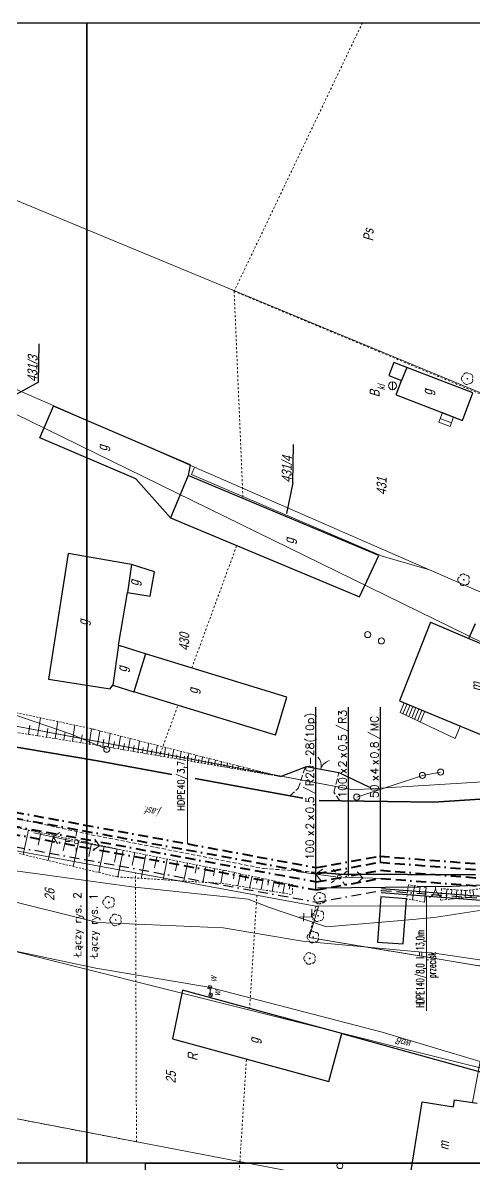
# Model space of a CAD drawing. Header units: millimetres. Extents: x 4848043 to 9699780, y 5827542 to 11659147.
# Drawn here: x 4848644.9 to 4848757.9, y 5829526.9 to 5829812.1 of the extents above; entities that cross this region are included whole.
import ezdxf
from ezdxf.enums import TextEntityAlignment as Align

# ---------------------------------------------------------------- set-up
doc = ezdxf.new("R2010")
doc.units = ezdxf.units.MM
doc.header["$MEASUREMENT"] = 0
for name, pattern in [('0', [0]), ('BORDER', [1.75, 0.5, -0.25, 0.5, -0.25, 0, -0.25]), ('GUZ', [1, 0.5, -0.5]), ('KOC', [2, 1.5, -0.5]), ('KOJ', [0]), ('KOU', [1.5, 1, -0.5]), ('SCH', [0]), ('UPW', [0]), ('WSQ', [0.85, 0.5, -0.35])]:
    doc.linetypes.add(name, pattern=pattern)
doc.layers.get('0').update_dxf_attribs({"lineweight": 18})
for name, color, linetype, lineweight in [('EBTPO_L_6', 9, '0', 18), ('EBUOA_T_1', 251, '0', 25), ('EBUPP_L_3', 6, '0', 25), ('EDZPD_L_0', 251, '0', 18), ('EDZTD_T_0', 7, '0', 25), ('EUZOU_T_0', 251, '0', 18), ('EUZPU_L_4', 251, 'GUZ', 18), ('SDROK_T_0', 250, '0', 18), ('SDRPK_L_0', 7, '0', 35), ('SDRPK_L_1', 7, 'KOU', 18), ('SDRPK_L_2', 251, 'KOC', 18), ('SZAPM_T_0', 251, '0', 18), ('SZOPO_T_0', 251, '0', 18), ('SZZPZ_T_0', 251, '0', 15), ('TEL kable doziemne proj.', 32, 'BORDER', 30), ('TEL rury', 6, 'Continuous', 30), ('TEL rury opis', 6, 'Continuous', 20), ('TES kable doziemne proj.', 4, 'BORDER', 40), ('UEEPA_T_2', 251, '0', 18), ('UKKOA_T_3', 251, '0', 18), ('UKKPA_T_4', 251, '0', 18), ('UKKPA_T_6', 251, '0', 18), ('UKKPOR_L_0', 36, '0', 18), ('UTTPO_L_0', 34, '0', 18), ('UWWOA_T_0', 251, '0', 18), ('UWWOO_T_0', 251, '0', 18), ('UWWPA_T_0', 251, '0', 18), ('UWWPO_L_0', 162, 'UPW', 18), ('WUKPS_L_1', 251, '0', 18), ('WUKPS_L_2', 251, '0', 18)]:
    doc.layers.add(name, color=color, linetype=linetype, lineweight=lineweight)
for name, color, linetype in [('NR-RYS @ 1', 7, 'Continuous'), ('SZOPO_L_0', 251, 'BGS'), ('TES opisy kabli rozdz.', 30, 'Continuous')]:
    doc.layers.add(name, color=color, linetype=linetype)
doc.layers.add('RYS layout', color=7, linetype='Continuous', lineweight=30, plot=False)
doc.styles.add('ROMANS', font='simplex.shx')
doc.styles.add('SIMPLEX', font='simplex.shx', dxfattribs={"width": 0.8, "height": 1.5})
doc.styles.get("Standard").update_dxf_attribs({"font": 'txt', "width": 0.8, "oblique": 15})
doc.linetypes.add('BGS', pattern='A,2.5,[133,ltypeshp.shx,S=0.2,R=0,X=0,Y=0],2.5', length=5)

# ---------------------------------------------------------------- blocks, each defined once
blk = doc.blocks.new('KRZ')
at = {"color": 0}
for p, q in [((0, 1.5), (0, 0)), ((-0.5, 1), (0.5, 1)), ((0, 0), (1, 0))]:
    blk.add_line(p, q, dxfattribs=at)
blk = doc.blocks.new('BGB')
at = {"color": 0}
for centre, start, end in [((-1.5, 0.021), 0, 60.404), ((1.5, 0.021), 120, 180.404)]:
    blk.add_arc(centre, 1.5, start, end, dxfattribs=at)
blk = doc.blocks.new('DLI')
at = {"color": 0}
blk.add_circle((0, 0), 0.045, dxfattribs=at)
for centre, start, end in [((-0.357, 0.116), 102.488, 221.918), ((0, 0.375), 30.487, 149.918), ((0.357, 0.116), -41.514, 77.916), ((-0.22, -0.303), 174.489, 293.916), ((0.22, -0.303), -113.512, 5.915)]:
    blk.add_arc(centre, 0.375, start, end, dxfattribs=at)
blk = doc.blocks.new('SLS')
at = {"color": 0}
blk.add_circle((0, 0), 0.25, dxfattribs=at)
blk.add_circle((0, 0), 0.25, dxfattribs=at)
blk = doc.blocks.new('LAT')
at = {"color": 0}
for p, q in [((-1.24191, 0.008155), (-0.74191, 0.008155)), ((0.00809, 0.758155), (0.00809, 1.258155)), ((0.75809, 0.008155), (1.25809, 0.008155)), ((0.00809, -0.741845), (0.00809, -1.241845))]:
    blk.add_line(p, q, dxfattribs=at)
blk = doc.blocks.new('PNN')
at = {"color": 0}
for p, q in [((0.4395, 0.01539), (5.4395, 0.01539)), ((2.9395, 0.01539), (2.2324, 0.72249)), ((2.9395, 0.01539), (2.2324, -0.69171))]:
    blk.add_line(p, q, dxfattribs=at)
blk = doc.blocks.new('UKK')
at = {"color": 0}
blk.add_circle((0, 0), 0.375, dxfattribs=at)
blk = doc.blocks.new('SZB')
at = {"color": 0}
blk.add_line((-0.49489, -0.000465), (0.50511, -0.000465), dxfattribs=at)
blk.add_circle((0.00511, -0.000465), 0.5, dxfattribs=at)
blk = doc.blocks.new('ZAS')
at = {"color": 0}
for p, q in [((0.2, 0.2), (-0.2, 0.2)), ((-0.2, 0.2), (-0.2, -0.2)), ((0.2, -0.2), (0.2, 0.2)), ((-0.2, -0.2), (0.2, -0.2))]:
    blk.add_line(p, q, dxfattribs=at)
blk.add_circle((0, 0), 0.045, dxfattribs=at)
blk = doc.blocks.new('OB')
at = {"style": 'ROMANS', "width": 0.6}
blk.add_text('l=', height=2, dxfattribs=at).set_placement((9.86, 0.18))
for tag, p in [('OB_TYP', (8.68, 0.18)), ('OB_SW', (11.54, -2.76))]:
    blk.add_attdef(tag, text='', height=2, dxfattribs=at).set_placement(p, align=Align.RIGHT)
blk.add_attdef('OB_DL', (11.91, 0.18), '', height=2, dxfattribs=at)
blk = doc.blocks.new('KB-RZP')
at = {"style": 'SIMPLEX'}
for s, p in [('/', (0.5, 0.39)), ('x', (-4.75, 0.25)), ('x', (-2.78, 0.25))]:
    blk.add_text(s, height=1, dxfattribs=at).set_placement(p)
at = {"style": 'SIMPLEX', "flags": 1}
blk.add_attdef('TYP-KAB', text='', height=0.5, dxfattribs=at).set_placement((-8.41, 0.25), align=Align.RIGHT)
at = {"style": 'SIMPLEX'}
for tag, p in [('POJ-KAB', (-5.16, 0.25)), ('DL-KAB', (0.19, -1.25))]:
    blk.add_attdef(tag, text='', height=1, dxfattribs=at).set_placement(p, align=Align.RIGHT)
for tag, p in [('KONS-KAB', (-3.5, 0.25)), ('SR-ZYL', (-0.85, 0.25)), ('SEP', (0.84, -1.25))]:
    blk.add_attdef(tag, text='', height=1, dxfattribs=at).set_placement(p, align=Align.CENTER)
for tag, p in [('NR-KAB', (1.5, 0.25)), ('DL-MON', (1.5, -1.25))]:
    blk.add_attdef(tag, p, '', height=1, dxfattribs=at)
at = {"style": 'SIMPLEX', "flags": 1}
blk.add_attdef('REJ-SZAF', (7.64, 0.25), '', height=0.5, dxfattribs=at)

msp = doc.modelspace()

# ---------------------------------------------------------------- linework, layer by layer
at = {"layer": 'EBTPO_L_6', "linetype": '0'}
for p, q in [((4848749.92, 5829714.71), (4848748.99, 5829712.33)), ((4848749.92, 5829714.71), (4848752.64, 5829713.66)), ((4848748.99, 5829712.33), (4848751.87, 5829711.22)), ((4848752.17, 5829712.13), (4848749.35, 5829713.22)), ((4848752.64, 5829713.66), (4848751.87, 5829711.22))]:
    msp.add_line(p, q, dxfattribs=at)
at = {"layer": 'EBTPO_L_6', "linetype": 'SCH'}
for p, q in [((4848740.34, 5829642.21), (4848739.3, 5829639.75)), ((4848739.3, 5829639.75), (4848740.34, 5829642.21)), ((4848740.03, 5829639.4), (4848741.07, 5829641.9)), ((4848754.36, 5829636.36), (4848740.34, 5829642.21)), ((4848740.76, 5829639.06), (4848741.81, 5829641.6)), ((4848741.48, 5829638.73), (4848742.54, 5829641.29)), ((4848742.21, 5829638.4), (4848743.28, 5829640.98)), ((4848742.93, 5829638.04), (4848744.03, 5829640.67)), ((4848743.66, 5829637.71), (4848744.77, 5829640.37)), ((4848744.37, 5829637.38), (4848745.5, 5829640.06)), ((4848753.08, 5829633.3), (4848739.3, 5829639.75)), ((4848754.36, 5829636.36), (4848753.08, 5829633.3))]:
    msp.add_line(p, q, dxfattribs=at)
at = {"layer": 'EBUPP_L_3', "linetype": '0'}
for p, q in [((4848737.76, 5829727.21), (4848736.52, 5829723.97)), ((4848740.96, 5829725.99), (4848737.76, 5829727.21)), ((4848740.96, 5829725.99), (4848739.7, 5829722.76)), ((4848757.54, 5829719.64), (4848740.96, 5829725.99)), ((4848736.52, 5829723.97), (4848739.7, 5829722.76)), ((4848738.33, 5829719.16), (4848739.7, 5829722.76)), ((4848738.33, 5829719.16), (4848754.92, 5829712.78)), ((4848754.92, 5829712.78), (4848757.54, 5829719.64)), ((4848649.19, 5829708.43), (4848652.59, 5829716.33)), ((4848686.79, 5829701.64), (4848652.59, 5829716.33)), ((4848673.19, 5829698.12), (4848649.19, 5829708.43)), ((4848686.79, 5829701.64), (4848686.26, 5829699.01)), ((4848681.84, 5829688.44), (4848673.19, 5829698.12)), ((4848686.26, 5829699.01), (4848681.84, 5829688.44)), ((4848734.03, 5829678.99), (4848686.26, 5829699.01)), ((4848681.84, 5829688.44), (4848729.19, 5829668.71)), ((4848656.23, 5829679.48), (4848651.35, 5829648.06)), ((4848672.12, 5829676.73), (4848656.23, 5829679.48)), ((4848729.19, 5829668.71), (4848734.03, 5829678.99)), ((4848672.12, 5829676.73), (4848671.08, 5829669.77)), ((4848677.83, 5829674.89), (4848672.12, 5829676.73)), ((4848676.8, 5829668.83), (4848677.83, 5829674.89)), ((4848668.86, 5829656.57), (4848671.08, 5829669.77)), ((4848671.08, 5829669.77), (4848676.8, 5829668.83)), ((4848746.96, 5829662.32), (4848739.19, 5829642.69)), ((4848746.96, 5829662.32), (4848756.55, 5829658.24)), ((4848756.55, 5829658.24), (4848758.16, 5829662.02)), ((4848756.55, 5829658.24), (4848761.49, 5829656.14)), ((4848668.86, 5829656.57), (4848667.41, 5829646.59)), ((4848668.86, 5829656.57), (4848669.26, 5829656.44)), ((4848675.63, 5829654.45), (4848669.26, 5829656.44)), ((4848675.63, 5829654.45), (4848672.72, 5829644.96)), ((4848711, 5829643.62), (4848675.63, 5829654.45)), ((4848651.35, 5829648.06), (4848666.79, 5829645.64)), ((4848666.79, 5829645.64), (4848667.41, 5829646.59)), ((4848667.41, 5829646.59), (4848672.72, 5829644.96)), ((4848708.11, 5829634.13), (4848672.72, 5829644.96)), ((4848708.11, 5829634.13), (4848711, 5829643.62)), ((4848739.19, 5829642.69), (4848765.81, 5829631.57)), ((4848734.51, 5829593.69), (4848733.65, 5829582.38)), ((4848740.92, 5829593.19), (4848734.51, 5829593.69)), ((4848740.04, 5829581.91), (4848740.92, 5829593.19)), ((4848733.65, 5829582.38), (4848740.04, 5829581.91)), ((4848684.87, 5829570.35), (4848682.39, 5829558.17)), ((4848724.7, 5829559.52), (4848684.87, 5829570.35)), ((4848682.39, 5829558.17), (4848721.45, 5829547.55)), ((4848721.45, 5829547.55), (4848724.7, 5829559.52)), ((4848752.66, 5829541.2), (4848752.93, 5829542.99)), ((4848752.93, 5829542.99), (4848758.6, 5829542.09)), ((4848741.44, 5829521.11), (4848744.84, 5829542.44)), ((4848744.84, 5829542.44), (4848752.66, 5829541.2))]:
    msp.add_line(p, q, dxfattribs=at)
at = {"layer": 'EDZPD_L_0', "linetype": '0'}
for p, q in [((4848847.43, 5829683.15), (4848536.23, 5829812.13)), ((4848687.9, 5829701.04), (4848546.78, 5829762.61)), ((4848547.43, 5829761.13), (4848775.93, 5829649.36)), ((4848687.9, 5829701.04), (4848687.11, 5829699.21)), ((4848746.67, 5829675.38), (4848687.9, 5829701.04)), ((4848687.11, 5829699.21), (4848734.79, 5829678.86)), ((4848734.79, 5829678.86), (4848746.67, 5829675.38)), ((4848819.36, 5829643.68), (4848746.67, 5829675.38)), ((4848679.32, 5829629.56), (4848550.55, 5829653.7)), ((4848727.67, 5829620.43), (4848550.55, 5829653.7)), ((4848727.67, 5829620.43), (4848679.32, 5829629.56)), ((4848543.25, 5829623.53), (4848718.25, 5829591.38)), ((4848543.25, 5829623.53), (4848718.25, 5829591.38)), ((4848766.06, 5829622.79), (4848727.67, 5829620.43)), ((4848766.06, 5829622.79), (4848727.67, 5829620.43)), ((4848543.22, 5829605.02), (4848785.5, 5829544.41)), ((4848718.91, 5829591.37), (4848716.55, 5829583.49)), ((4848718.25, 5829591.38), (4848759.62, 5829591.46)), ((4848718.25, 5829591.38), (4848718.91, 5829591.37)), ((4848718.91, 5829591.37), (4848759.62, 5829591.46)), ((4848716.55, 5829583.49), (4848795.93, 5829570.39)), ((4848543.13, 5829557.36), (4848773.07, 5829513.41))]:
    msp.add_line(p, q, dxfattribs=at)
at = {"layer": 'EDZTD_T_0'}
for p, q in [((4848648.82, 5829722.34, 2), (4848648.99, 5829731.9)), ((4848648.82, 5829722.34, 2), (4848643.22, 5829719.24)), ((4848712.44, 5829697.18, 2), (4848712.61, 5829706.74)), ((4848712.44, 5829697.18, 2), (4848710.9, 5829689.52))]:
    msp.add_line(p, q, dxfattribs=at)
at = {"layer": 'EUZPU_L_4', "linetype": 'GUZ'}
for p, q in [((4848729.88, 5829812.13), (4848697.79, 5829745.05)), ((4848697.79, 5829745.05), (4848759.5, 5829719.32)), ((4848697.79, 5829745.05), (4848700, 5829693.26)), ((4848687.19, 5829650.9), (4848698.45, 5829681.53)), ((4848679.32, 5829629.56), (4848683.76, 5829641.58)), ((4848673.35, 5829532.47), (4848673.11, 5829599.66)), ((4848703.47, 5829594.08), (4848701.67, 5829565.79)), ((4848718.25, 5829591.38), (4848716.55, 5829583.49)), ((4848716.55, 5829583.49), (4848795.93, 5829570.39)), ((4848543.13, 5829557.36), (4848673.35, 5829532.47)), ((4848699.23, 5829527.51), (4848700.86, 5829553.14)), ((4848699.23, 5829527.51), (4848692.73, 5829425.97))]:
    msp.add_line(p, q, dxfattribs=at)
at = {"layer": 'RYS layout'}
for points in [[(4848660.89, 5829527.13), (4848050.89, 5829527.13), (4848050.89, 5829812.13), (4848660.89, 5829812.13)], [(4849270.89, 5829527.13), (4848660.89, 5829527.13), (4848660.89, 5829812.13), (4849270.89, 5829812.13)], [(4848960.63, 5829527.13), (4848960.63, 5828917.13), (4848675.63, 5828917.13), (4848675.63, 5829527.13)]]:
    msp.add_lwpolyline(points, close=True, dxfattribs=at)
at = {"layer": 'SDRPK_L_0', "linetype": 'KOJ'}
for p, q in [((4848663.63, 5829627.66), (4848605.55, 5829637.52)), ((4848682.17, 5829624.3), (4848663.63, 5829627.66)), ((4848696.21, 5829621.76), (4848688.07, 5829623.23)), ((4848714.99, 5829618.36), (4848696.21, 5829621.76)), ((4848724.58, 5829617.69), (4848719.05, 5829617.75)), ((4848747.74, 5829617.36), (4848724.58, 5829617.69)), ((4848765.14, 5829618.48), (4848747.74, 5829617.36))]:
    msp.add_line(p, q, dxfattribs=at)
at = {"layer": 'SDRPK_L_0', "linetype": '0'}
for p, q in [((4848724.13, 5829599.37), (4848718.98, 5829599.79)), ((4848758.17, 5829599.17), (4848724.13, 5829599.37))]:
    msp.add_line(p, q, dxfattribs=at)
at = {"layer": 'SDRPK_L_1', "linetype": 'KOU'}
for p, q in [((4848609.31, 5829620.61), (4848662.04, 5829609.22)), ((4848662.04, 5829609.22), (4848705.13, 5829600.77)), ((4848705.13, 5829600.77), (4848718.98, 5829599.79))]:
    msp.add_line(p, q, dxfattribs=at)
at = {"layer": 'SDRPK_L_2', "linetype": 'KOC'}
for p, q in [((4848713.81, 5829620.78), (4848715.59, 5829626.17)), ((4848722.76, 5829619.86), (4848723.99, 5829624.74)), ((4848711.74, 5829618.96), (4848713.81, 5829620.78)), ((4848724.2, 5829617.7), (4848722.76, 5829619.86))]:
    msp.add_line(p, q, dxfattribs=at)
at = {"layer": 'SZOPO_L_0', "linetype": 'BGS'}
for p, q in [((4848709.42, 5829623.74), (4848715.87, 5829626.27)), ((4848715.87, 5829626.27), (4848719.46, 5829625.6)), ((4848719.46, 5829625.6), (4848723.99, 5829624.74)), ((4848723.99, 5829624.74), (4848731.64, 5829621.06)), ((4848785.77, 5829597.71), (4848752.24, 5829596.29)), ((4848718.67, 5829595.91), (4848744.06, 5829596.16)), ((4848752.24, 5829596.29), (4848744.06, 5829596.16)), ((4848724.7, 5829559.52), (4848762.72, 5829549))]:
    msp.add_line(p, q, dxfattribs=at)
at = {"layer": 'TEL kable doziemne proj.', "ltscale": 5}
for points in [[(4848532.77, 5829626.34), (4848543.43, 5829624.51), (4848718.41, 5829592.36), (4848734.64, 5829595.28)], [(4848734.64, 5829595.28), (4848760.56, 5829593.28), (4848775.52, 5829595.71), (4848801.71, 5829598.27), (4848802.75, 5829590.51), (4848799.72, 5829581.49), (4848808.88, 5829578.41)]]:
    msp.add_lwpolyline(points, dxfattribs=at)
at = {"layer": 'TEL rury'}
for p, q in [((4848734.6, 5829594.78), (4848760.52, 5829592.78)), ((4848734.67, 5829595.78), (4848760.6, 5829593.78))]:
    msp.add_line(p, q, dxfattribs=at)
at = {"layer": 'TEL rury opis'}
for p, q in [((4848686.09, 5829606.95), (4848686.09, 5829628.81)), ((4848745.94, 5829565.21), (4848745.94, 5829593.92))]:
    msp.add_line(p, q, dxfattribs=at)
at = {"layer": 'TES kable doziemne proj.', "color": 252, "lineweight": 40, "ltscale": 5}
msp.add_lwpolyline([(4848221.55, 5829673.19), (4848249.19, 5829674.09), (4848257.88, 5829674.38), (4848293.54, 5829675.55), (4848462.78, 5829646.84), (4848465.51, 5829647.48), (4848474.64, 5829645.73), (4848490.45, 5829642.74), (4848493.06, 5829641.7), (4848543.21, 5829633.19), (4848718.43, 5829601), (4848734.2, 5829603.84), (4848760.2, 5829601.84), (4848774.43, 5829604.14), (4848806.29, 5829607.25), (4848808.18, 5829592.8)], dxfattribs=at)
at = {"layer": 'TES kable doziemne proj.', "ltscale": 5}
for points in [[(4848221.6, 5829671.69), (4848249.24, 5829672.59), (4848257.92, 5829672.88), (4848293.44, 5829674.04), (4848462.83, 5829645.31), (4848465.54, 5829645.95), (4848474.36, 5829644.26), (4848490.03, 5829641.29), (4848492.65, 5829640.25), (4848542.95, 5829631.72), (4848718.42, 5829599.48), (4848734.28, 5829602.33), (4848760.27, 5829600.33), (4848774.62, 5829602.65), (4848812.41, 5829606.35), (4848820.76, 5829615.85), (4848842.18, 5829637.15), (4848848.22, 5829643.52), (4848872.53, 5829669.23)], [(4848221.66, 5829669.69), (4848249.3, 5829670.59), (4848257.99, 5829670.88), (4848293.3, 5829672.04), (4848462.89, 5829643.27), (4848465.59, 5829643.91), (4848473.99, 5829642.29), (4848489.47, 5829639.36), (4848492.11, 5829638.31), (4848542.6, 5829629.75), (4848718.42, 5829597.45), (4848734.38, 5829600.32), (4848760.35, 5829598.31), (4848774.88, 5829600.67), (4848813.4, 5829604.43)], [(4848221.73, 5829667.69), (4848249.37, 5829668.59), (4848258.06, 5829668.88), (4848293.16, 5829670.03), (4848462.96, 5829641.23), (4848465.63, 5829641.86), (4848473.61, 5829640.33), (4848488.9, 5829637.43), (4848491.56, 5829636.38), (4848542.26, 5829627.78), (4848718.42, 5829595.41), (4848734.48, 5829598.3), (4848760.43, 5829596.3), (4848775.14, 5829598.68), (4848804.3, 5829601.53), (4848805.82, 5829590.22), (4848803.78, 5829584.87), (4848803.78, 5829584.87)]]:
    msp.add_lwpolyline(points, dxfattribs=at)
at = {"layer": 'TES opisy kabli rozdz.'}
for p, q in [((4848718.24, 5829595.45), (4848718.24, 5829641.11)), ((4848726.4, 5829598.88), (4848726.4, 5829641.11)), ((4848734.38, 5829602.33), (4848734.38, 5829641.11))]:
    msp.add_line(p, q, dxfattribs=at)
at = {"layer": 'UKKPOR_L_0', "linetype": '0'}
for p, q in [((4848620.04, 5829646.9), (4848657.01, 5829634.34)), ((4848657.01, 5829634.34), (4848665.9, 5829630.58)), ((4848744.88, 5829624.05), (4848728.46, 5829618.64)), ((4848749.45, 5829624.87), (4848744.88, 5829624.05))]:
    msp.add_line(p, q, dxfattribs=at)
at = {"layer": 'UTTPO_L_0', "linetype": '0'}
for p, q in [((4848648.02, 5829599.53), (4848632.74, 5829601.61)), ((4848672.23, 5829596.22), (4848648.02, 5829599.53)), ((4848701.3, 5829593.14), (4848672.23, 5829596.22)), ((4848663.65, 5829587.29), (4848636.58, 5829593.98)), ((4848706.66, 5829591), (4848701.3, 5829593.14)), ((4848766.5, 5829591.36), (4848747.8, 5829588.49)), ((4848720.88, 5829586.17), (4848706.66, 5829591)), ((4848747.8, 5829588.49), (4848739.63, 5829587.8)), ((4848695.05, 5829585.97), (4848663.65, 5829587.29)), ((4848714.91, 5829582.58), (4848695.05, 5829585.97)), ((4848739.63, 5829587.8), (4848720.88, 5829586.17)), ((4848748.44, 5829579.5), (4848714.91, 5829582.58)), ((4848762.67, 5829577.48), (4848748.44, 5829579.5))]:
    msp.add_line(p, q, dxfattribs=at)
at = {"layer": 'UWWPO_L_0', "linetype": 'UPW'}
for p, q in [((4848663.22, 5829575.9), (4848624.44, 5829583.95)), ((4848691.48, 5829571.13), (4848663.22, 5829575.9)), ((4848734.79, 5829559.86), (4848691.48, 5829571.13)), ((4848691.91, 5829569.2), (4848691.7, 5829571.07)), ((4848734.79, 5829559.86), (4848759.38, 5829552.56)), ((4848759.38, 5829552.56), (4848757.46, 5829542.27))]:
    msp.add_line(p, q, dxfattribs=at)
at = {"layer": 'WUKPS_L_1', "linetype": '0'}
for p, q in [((4848648.6, 5829633.95), (4848649.3, 5829638.42)), ((4848653.01, 5829633.25), (4848653.68, 5829637.48)), ((4848646.34, 5829634.31), (4848646.7, 5829636.6)), ((4848650.81, 5829633.59), (4848651.17, 5829635.76)), ((4848655.18, 5829632.89), (4848655.5, 5829634.96)), ((4848657.31, 5829632.55), (4848657.95, 5829636.58)), ((4848659.43, 5829632.21), (4848659.74, 5829634.17)), ((4848661.5, 5829631.88), (4848662.11, 5829635.69)), ((4848663.56, 5829631.56), (4848664.18, 5829635.17)), ((4848666.23, 5829631.09), (4848666.81, 5829634.5)), ((4848663.56, 5829631.56), (4848663.71, 5829632.54)), ((4848664.91, 5829631.34), (4848665.2, 5829633.07)), ((4848667.55, 5829630.89), (4848667.82, 5829632.52)), ((4848668.82, 5829630.67), (4848669.36, 5829633.86)), ((4848670.06, 5829630.44), (4848670.33, 5829632)), ((4848671.29, 5829630.24), (4848671.81, 5829633.23)), ((4848672.49, 5829630.04), (4848672.74, 5829631.5)), ((4848673.67, 5829629.84), (4848674.14, 5829632.65)), ((4848675.96, 5829629.44), (4848676.41, 5829632.07)), ((4848678.16, 5829629.08), (4848678.56, 5829631.53)), ((4848674.82, 5829629.64), (4848675.05, 5829630.99)), ((4848677.06, 5829629.26), (4848677.28, 5829630.53)), ((4848679.21, 5829628.9), (4848679.41, 5829630.08)), ((4848680.27, 5829628.72), (4848680.65, 5829631.01)), ((4848681.29, 5829628.54), (4848681.47, 5829629.64)), ((4848682.28, 5829628.37), (4848682.66, 5829630.5)), ((4848683.28, 5829628.21), (4848683.46, 5829629.22)), ((4848684.24, 5829628.03), (4848684.57, 5829630.02)), ((4848685.19, 5829627.87), (4848685.35, 5829628.83)), ((4848686.11, 5829627.72), (4848686.42, 5829629.55)), ((4848687.03, 5829627.56), (4848687.17, 5829628.44)), ((4848687.91, 5829627.4), (4848688.2, 5829629.1)), ((4848689.64, 5829627.11), (4848689.91, 5829628.67)), ((4848688.78, 5829627.27), (4848688.92, 5829628.07)), ((4848690.48, 5829626.98), (4848690.61, 5829627.72)), ((4848691.32, 5829626.82), (4848691.54, 5829628.26)), ((4848692.11, 5829626.69), (4848692.23, 5829627.37)), ((4848692.91, 5829626.56), (4848693.14, 5829627.85)), ((4848693.69, 5829626.42), (4848693.78, 5829627.04)), ((4848694.45, 5829626.29), (4848694.65, 5829627.48)), ((4848695.19, 5829626.17), (4848695.28, 5829626.73)), ((4848695.92, 5829626.04), (4848696.1, 5829627.1)), ((4848696.64, 5829625.93), (4848696.73, 5829626.43)), ((4848697.34, 5829625.8), (4848697.5, 5829626.75)), ((4848698.02, 5829625.68), (4848698.11, 5829626.14)), ((4848698.7, 5829625.57), (4848698.85, 5829626.41)), ((4848699.37, 5829625.46), (4848699.44, 5829625.86)), ((4848700.01, 5829625.35), (4848700.15, 5829626.09)), ((4848700.65, 5829625.24), (4848700.72, 5829625.58)), ((4848701.27, 5829625.13), (4848701.38, 5829625.76)), ((4848701.89, 5829625.03), (4848701.93, 5829625.33)), ((4848702.48, 5829624.92), (4848702.57, 5829625.46)), ((4848703.06, 5829624.83), (4848703.11, 5829625.07)), ((4848703.64, 5829624.72), (4848703.73, 5829625.18)), ((4848704.22, 5829624.63), (4848704.24, 5829624.83)), ((4848704.76, 5829624.54), (4848704.82, 5829624.9)), ((4848705.32, 5829624.45), (4848705.34, 5829624.61)), ((4848705.84, 5829624.36), (4848705.88, 5829624.64)), ((4848706.35, 5829624.28), (4848706.38, 5829624.39)), ((4848706.87, 5829624.19), (4848706.92, 5829624.39)), ((4848707.37, 5829624.1), (4848707.39, 5829624.18)), ((4848707.87, 5829624.01), (4848707.89, 5829624.13)), ((4848708.35, 5829623.92), (4848708.35, 5829623.98)), ((4848708.83, 5829623.85), (4848708.83, 5829623.89)), ((4848709.29, 5829623.76), (4848709.29, 5829623.78)), ((4848646.32, 5829610.36), (4848645.01, 5829604.27)), ((4848649.42, 5829609.71), (4848648.77, 5829606.62)), ((4848652.57, 5829609.03), (4848651.24, 5829602.78)), ((4848655.72, 5829608.38), (4848655.05, 5829605.21)), ((4848658.89, 5829607.7), (4848657.54, 5829601.28)), ((4848662.1, 5829607.02), (4848661.4, 5829603.77)), ((4848665.31, 5829606.32), (4848663.91, 5829599.77)), ((4848668.54, 5829605.65), (4848667.84, 5829602.32)), ((4848669.99, 5829605.36), (4848668.65, 5829598.66)), ((4848672.9, 5829604.77), (4848672.28, 5829601.62)), ((4848675.73, 5829604.2), (4848674.55, 5829598.3)), ((4848678.44, 5829603.67), (4848677.89, 5829600.9)), ((4848681.07, 5829603.14), (4848680.04, 5829597.96)), ((4848683.62, 5829602.64), (4848683.14, 5829600.21)), ((4848686.08, 5829602.13), (4848685.18, 5829597.65)), ((4848688.45, 5829601.67), (4848688.03, 5829599.58)), ((4848690.74, 5829601.21), (4848689.97, 5829597.34)), ((4848692.95, 5829600.77), (4848692.6, 5829598.98)), ((4848695.08, 5829600.33), (4848694.43, 5829597.06)), ((4848697.91, 5829599.74), (4848697.59, 5829598.21)), ((4848699.39, 5829599.44), (4848698.74, 5829596.41)), ((4848700.82, 5829599.13), (4848700.52, 5829597.65)), ((4848702.28, 5829598.82), (4848701.67, 5829595.95)), ((4848703.69, 5829598.54), (4848703.39, 5829597.12)), ((4848705.09, 5829598.23), (4848704.52, 5829595.5)), ((4848706.46, 5829597.95), (4848706.2, 5829596.61)), ((4848707.84, 5829597.66), (4848707.29, 5829595.05)), ((4848709.19, 5829597.38), (4848708.91, 5829596.1)), ((4848710.51, 5829597.1), (4848710.01, 5829594.63)), ((4848711.82, 5829596.81), (4848711.58, 5829595.62)), ((4848742.88, 5829596.48), (4848742.38, 5829592.93)), ((4848744.34, 5829596.27), (4848744.09, 5829594.48)), ((4848745.8, 5829596.05), (4848745.39, 5829592.39)), ((4848751.01, 5829595.63), (4848750.8, 5829593)), ((4848752.29, 5829595.53), (4848752.19, 5829594.33)), ((4848753.49, 5829595.43), (4848753.31, 5829593.27)), ((4848754.64, 5829595.33), (4848754.57, 5829594.37)), ((4848755.74, 5829595.25), (4848755.61, 5829593.51)), ((4848756.75, 5829595.37), (4848756.85, 5829594.55)), ((4848757.49, 5829595.48), (4848757.72, 5829593.83))]:
    msp.add_line(p, q, dxfattribs=at)
at = {"layer": 'WUKPS_L_2', "linetype": 'WSQ'}
for p, q in [((4848634.97, 5829641.49), (4848662.75, 5829635.56)), ((4848634.61, 5829636.18), (4848665.07, 5829631.31)), ((4848709.42, 5829623.74), (4848662.11, 5829635.69)), ((4848665.07, 5829631.31), (4848709.42, 5829623.74)), ((4848609.35, 5829618.39), (4848645.34, 5829610.58)), ((4848645.34, 5829610.58), (4848669.01, 5829605.56)), ((4848644.09, 5829604.48), (4848668.47, 5829598.69)), ((4848669.01, 5829605.56), (4848695.44, 5829600.27)), ((4848695.44, 5829600.27), (4848712.44, 5829596.7)), ((4848668.47, 5829598.69), (4848694.77, 5829597.04)), ((4848694.77, 5829597.04), (4848712.34, 5829594.26)), ((4848777.32, 5829598.08), (4848755.74, 5829595.25)), ((4848712.44, 5829596.7), (4848712.34, 5829594.26)), ((4848741.39, 5829596.69), (4848740.92, 5829593.19)), ((4848745.8, 5829596.05), (4848741.39, 5829596.69)), ((4848745.8, 5829596.05), (4848745.39, 5829592.39)), ((4848749.69, 5829595.74), (4848749.42, 5829592.84)), ((4848755.74, 5829595.25), (4848749.69, 5829595.74)), ((4848775.75, 5829596.75), (4848756.03, 5829593.56)), ((4848745.39, 5829592.39), (4848740.92, 5829593.19)), ((4848756.03, 5829593.56), (4848749.42, 5829592.84))]:
    msp.add_line(p, q, dxfattribs=at)

# ---------------------------------------------------------------- block references
at = {"layer": 'SZAPM_T_0', "xscale": 2, "yscale": 2, "zscale": 2, "rotation": 88.97723720235952}
msp.add_blockref('KRZ', (4848717.18, 5829588.6), dxfattribs=at)
at = {"layer": 'SZOPO_T_0'}
for p, xscale, yscale, zscale, rotation in [((4848719.46, 5829625.6), 2.000000000413526, 2.000000000413526, 2.000000000413526, 344.2372372052392), ((4848748.16, 5829596.22), 1.999999999790119, 1.999999999790119, 1.999999999790119, 180.9372371965197), ((4848748.16, 5829596.22), 1.999999999790119, 1.999999999790119, 1.999999999790119, 180.9372371965197)]:
    msp.add_blockref('BGB', p, dxfattribs=dict(at, xscale=xscale, yscale=yscale, zscale=zscale, rotation=rotation))
at = {"layer": 'SZZPZ_T_0', "xscale": 2, "yscale": 2, "zscale": 2, "rotation": 88.97723720235952}
for p in [(4848756.15, 5829723.2), (4848755.25, 5829672.93), (4848719.24, 5829593.36), (4848666.42, 5829592.32), (4848668.16, 5829587.91), (4848718.81, 5829588.97), (4848717.55, 5829583.63), (4848716.69, 5829578.28)]:
    msp.add_blockref('DLI', p, dxfattribs=at)
at = {"layer": 'TEL rury opis', "rotation": 89.99999996762918}
msp.add_blockref('OB', (4848745.49, 5829568.36), dxfattribs=at).add_auto_attribs({'OB_TYP': 'HDPE140/8,0', 'OB_DL': '13,0m', 'OB_SW': 'przecisk'})
at = {"layer": 'TES opisy kabli rozdz.'}
ref = msp.add_blockref('KB-RZP', (4848726.4, 5829633.89), dxfattribs=dict(at, xscale=2.000000000369303, yscale=2.000000000369303, zscale=2.000000000369303, rotation=90.00000001431266))
ref.add_attrib('POJ-KAB', '100', dxfattribs={"layer": '0', "height": 2, "rotation": 90, "style": 'SIMPLEX'}).set_placement((4848725.9, 5829623.58), align=Align.RIGHT)
ref.add_attrib('KONS-KAB', '2', dxfattribs={"layer": '0', "height": 2, "rotation": 90, "style": 'SIMPLEX'}).set_placement((4848725.9, 5829626.89), align=Align.CENTER)
ref.add_attrib('SR-ZYL', '0,5', dxfattribs={"layer": '0', "height": 2, "rotation": 90, "style": 'SIMPLEX'}).set_placement((4848725.9, 5829632.19), align=Align.CENTER)
ref.add_attrib('NR-KAB', 'R3', (4848725.9, 5829636.89), dxfattribs={"layer": '0', "height": 2, "rotation": 90, "style": 'SIMPLEX'})
ref = msp.add_blockref('KB-RZP', (4848718.24, 5829618.35), dxfattribs=dict(at, xscale=1.999999999887349, yscale=1.999999999887349, zscale=1.999999999887349, rotation=90.00000001164061))
ref.add_attrib('POJ-KAB', '100', dxfattribs={"layer": '0', "height": 2, "rotation": 90, "style": 'SIMPLEX'}).set_placement((4848717.74, 5829608.03), align=Align.RIGHT)
ref.add_attrib('KONS-KAB', '2', dxfattribs={"layer": '0', "height": 2, "rotation": 90, "style": 'SIMPLEX'}).set_placement((4848717.74, 5829611.35), align=Align.CENTER)
ref.add_attrib('SR-ZYL', '0,5', dxfattribs={"layer": '0', "height": 2, "rotation": 90, "style": 'SIMPLEX'}).set_placement((4848717.74, 5829616.65), align=Align.CENTER)
ref.add_attrib('NR-KAB', 'R20-28(10p)', (4848717.74, 5829621.35), dxfattribs={"layer": '0', "height": 2, "rotation": 90, "style": 'SIMPLEX'})
ref = msp.add_blockref('KB-RZP', (4848734.38, 5829632.11), dxfattribs=dict(at, xscale=2.000000000369305, yscale=2.000000000369305, zscale=2.000000000369305, rotation=90.00000001431404))
ref.add_attrib('POJ-KAB', '50', dxfattribs={"layer": '0', "height": 2, "rotation": 90, "style": 'SIMPLEX'}).set_placement((4848733.88, 5829621.8), align=Align.RIGHT)
ref.add_attrib('KONS-KAB', '4', dxfattribs={"layer": '0', "height": 2, "rotation": 90, "style": 'SIMPLEX'}).set_placement((4848733.88, 5829625.11), align=Align.CENTER)
ref.add_attrib('SR-ZYL', '0,8', dxfattribs={"layer": '0', "height": 2, "rotation": 90, "style": 'SIMPLEX'}).set_placement((4848733.88, 5829630.41), align=Align.CENTER)
ref.add_attrib('NR-KAB', 'MC', (4848733.88, 5829635.11), dxfattribs={"layer": '0', "height": 2, "rotation": 90, "style": 'SIMPLEX'})
at = {"layer": 'UEEPA_T_2'}
for name, p, xscale, yscale, zscale, rotation in [('PNN', (4848658.29, 5829607.45), 1.999999999794953, 1.999999999794953, 1.999999999794953, 167.9672371895161), ('LAT', (4848658.29, 5829607.45), 2, 2, 2, 88.97723720235952), ('PNN', (4848658.29, 5829607.45), 1.999999999563076, 1.999999999563076, 1.999999999563076, 349.7972371978564), ('SLS', (4848658.29, 5829607.45), 2, 2, 2, 88.97723720235952), ('PNN', (4848724.1, 5829598.63), 1.999999999516948, 1.999999999516948, 1.999999999516948, 172.3772372069666), ('LAT', (4848724.1, 5829598.63), 1.999999999969683, 1.999999999969683, 1.999999999969683, 126.3672371934112), ('PNN', (4848724.1, 5829598.63), 2.000000000285136, 2.000000000285136, 2.000000000285136, 358.1272371932831), ('SLS', (4848724.1, 5829598.63), 2, 2, 2, 88.97723720235952)]:
    msp.add_blockref(name, p, dxfattribs=dict(at, xscale=xscale, yscale=yscale, zscale=zscale, rotation=rotation))
at = {"layer": 'UKKPA_T_4', "xscale": 2, "yscale": 2, "zscale": 2, "rotation": 88.97723720235952}
for p in [(4848731.22, 5829659.22), (4848734.63, 5829657.64), (4848665.9, 5829630.58), (4848749.45, 5829624.87), (4848744.88, 5829624.05), (4848728.46, 5829618.64), (4848724.25, 5829526.52)]:
    msp.add_blockref('UKK', p, dxfattribs=at)
at = {"layer": 'UKKPA_T_6', "xscale": 2, "yscale": 2, "zscale": 2, "rotation": 88.97723720235952}
msp.add_blockref('SZB', (4848737.41, 5829721.42), dxfattribs=at)
at = {"layer": 'UWWPA_T_0', "xscale": 1.999999999982283, "yscale": 1.999999999982283, "zscale": 1.999999999982283, "rotation": 74.48723720711389}
for p in [(4848691.7, 5829571.07), (4848691.91, 5829569.2)]:
    msp.add_blockref('ZAS', p, dxfattribs=at)

# ---------------------------------------------------------------- texts
at = {"layer": 'EBUOA_T_1', "char_height": 2.48, "attachment_point": 9, "rotation": 88.9772, "line_spacing_factor": 0.82}
for s, insert in [('g', (4848748.16, 5829720.46)), ('g', (4848666.82, 5829706.51)), ('g', (4848713.55, 5829683.32)), ('g', (4848674.68, 5829672.83)), ('g', (4848661.96, 5829662.93)), ('g', (4848671.73, 5829651.26)), ('g', (4848689.46, 5829645.82)), ('m', (4848759.55, 5829647.29)), ('g', (4848704.72, 5829558.41)), ('m', (4848751.54, 5829532.55))]:
    msp.add_mtext(s, dxfattribs=dict(at, insert=insert))
at = {"layer": 'EDZTD_T_0', "char_height": 2.48, "rotation": 88.9772, "line_spacing_factor": 0.82}
for s, insert, attachment_point in [('431/3', (4848646.04, 5829722.39), 1), ('431/4', (4848710.9, 5829697.21), 4), ('431', (4848734.68, 5829696.32), 5), ('430', (4848685.3, 5829657.4), 5), ('26', (4848651.61, 5829594.23), 5), ('25', (4848681.97, 5829548.56), 5)]:
    msp.add_mtext(s, dxfattribs=dict(at, insert=insert, attachment_point=attachment_point))
at = {"layer": 'EUZOU_T_0', "char_height": 2.5, "attachment_point": 5, "rotation": 88.9772, "line_spacing_factor": 0.82}
for s, insert in [('Ps', (4848731.4, 5829759.09)), ('B', (4848732.94, 5829719.46)), ('R', (4848687.37, 5829553.66))]:
    msp.add_mtext(s, dxfattribs=dict(at, insert=insert))
at = {"layer": 'NR-RYS @ 1', "color": 6, "style": 'ROMANS'}
for s, p in [('Łączy rys. 2', (4848658.88, 5829586.77)), ('Łączy rys. 1', (4848662.95, 5829586.43))]:
    msp.add_text(s, height=1.98, rotation=90, dxfattribs=at).set_placement(p, align=Align.MIDDLE)
at = {"layer": 'SDROK_T_0', "insert": (4848677.33, 5829615.33), "char_height": 1.8, "attachment_point": 5, "rotation": 168.9038, "line_spacing_factor": 0.82}
msp.add_mtext('j.asf.', dxfattribs=at)
at = {"layer": 'TEL rury opis', "style": 'SIMPLEX', "width": 0.83}
msp.add_text('HDPE40/3,7', height=1.8, rotation=89.9998, dxfattribs=at).set_placement((4848685.38, 5829621.41), align=Align.CENTER)
at = {"layer": 'UKKOA_T_3', "insert": (4848735.56, 5829721.67), "char_height": 1.8, "attachment_point": 9, "rotation": 88.9772, "line_spacing_factor": 0.82}
msp.add_mtext('kl', dxfattribs=at)
at = {"layer": 'UWWOA_T_0', "char_height": 1.8, "attachment_point": 1, "rotation": 88.9772, "line_spacing_factor": 0.82}
for insert in [(4848691.59, 5829572.45), (4848692.54, 5829568.87)]:
    msp.add_mtext('w', dxfattribs=dict(at, insert=insert))
at = {"layer": 'UWWOO_T_0', "insert": (4848740.52, 5829558.15), "char_height": 1.8, "attachment_point": 8, "rotation": 163.4671, "line_spacing_factor": 0.82}
msp.add_mtext('woB', dxfattribs=at)

doc.saveas('drawing.dxf')
